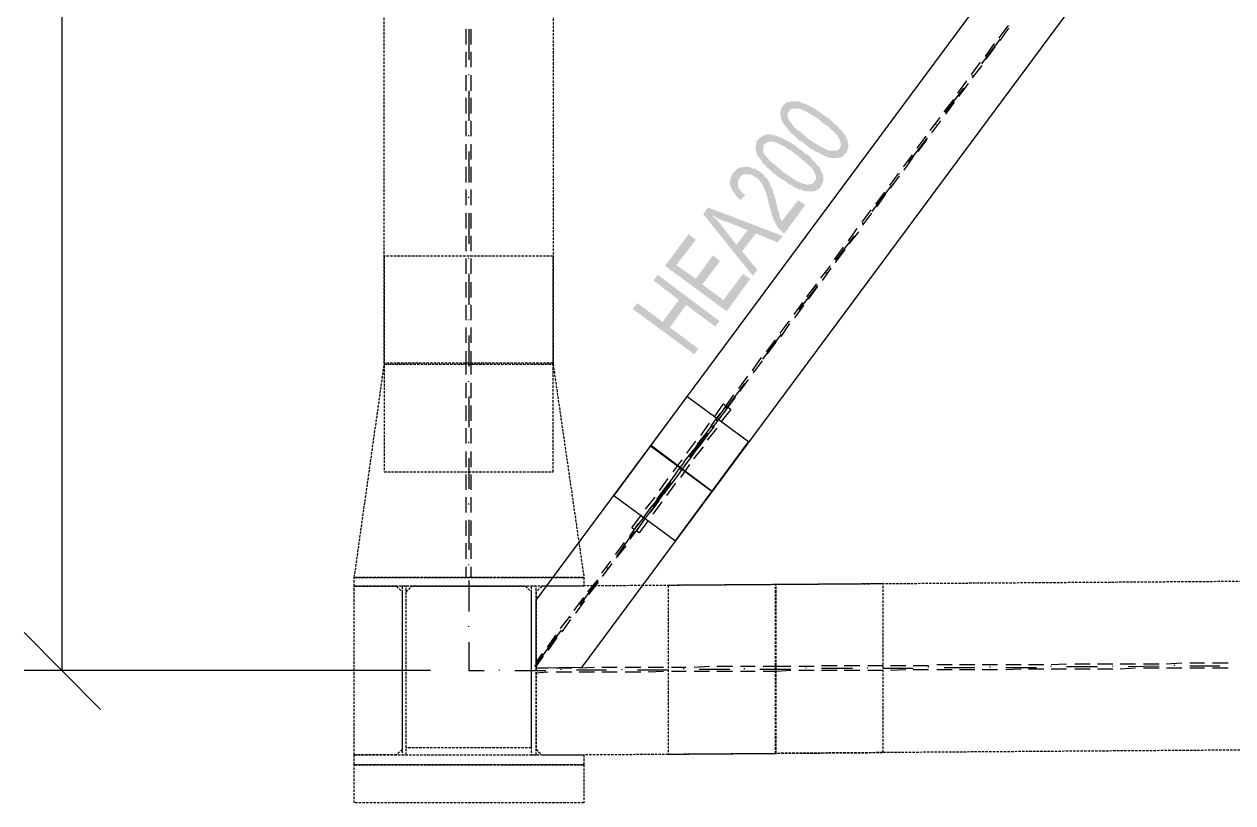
# Model space of a CAD drawing. Header units: metres. Extents: x 11 to 152679, y -40 to 137873.
# Drawn here: x 1929 to 5083, y 1410 to 3442 of the extents above; entities that cross this region are included whole.
import ezdxf

# ---------------------------------------------------------------- set-up
doc = ezdxf.new("R2010")
doc.units = ezdxf.units.M
doc.linetypes.add('HIDDEN', pattern=[9.525, 6.35, -3.175])
for name, color, linetype in [('CA3', 6, 'Continuous'), ('LAYER_1', 160, 'Continuous'), ('TR', 4, 'HIDDEN')]:
    doc.layers.add(name, color=color, linetype=linetype)

# ---------------------------------------------------------------- blocks, each defined once
blk = doc.blocks.new('CURVEPILONE')
at = {"layer": 'LAYER_1'}
for points in [[(-2458.2, 2190.3), (-2462.4, 2181.8), (-2462.4, 2177.6), (-2464.5, 2175.5), (-2464.5, 2167), (-2462.4, 2162.8), (-2462.4, 2156.4), (-2460.3, 2152.2), (-2441.2, 2177.6), (-2437, 2181.8), (-2434.9, 2184), (-2413.7, 2184), (-2409.5, 2181.8), (-2401, 2177.6), (-2392.5, 2173.4), (-2388.3, 2171.3), (-2382, 2167), (-2377.7, 2164.9), (-2365, 2156.4), (-2358.7, 2152.2), (-2358.7, 2150.1), (-2352.3, 2145.9), (-2339.6, 2137.4), (-2331.2, 2128.9), (-2322.7, 2120.5), (-2320.6, 2118.3), (-2314.2, 2112), (-2312.1, 2107.8), (-2312.1, 2105.6), (-2310, 2103.5), (-2307.9, 2099.3), (-2307.9, 2095.1), (-2305.8, 2090.8), (-2307.9, 2086.6), (-2307.9, 2082.4), (-2310, 2080.2), (-2326.9, 2054.8), (-2314.2, 2054.8), (-2310, 2057), (-2305.8, 2057), (-2301.5, 2059.1), (-2299.4, 2061.2), (-2297.3, 2065.4), (-2293.1, 2067.5), (-2291, 2071.8), (-2288.8, 2076), (-2288.8, 2080.2), (-2286.7, 2082.4), (-2286.7, 2090.8), (-2288.8, 2095.1), (-2288.8, 2101.4), (-2291, 2105.6), (-2293.1, 2109.9), (-2295.2, 2114.1), (-2299.4, 2118.3), (-2301.5, 2122.6), (-2305.8, 2126.8), (-2305.8, 2128.9), (-2310, 2131), (-2312.1, 2135.3), (-2316.3, 2139.5), (-2320.6, 2141.6), (-2324.8, 2145.9), (-2333.3, 2154.3), (-2337.5, 2158.5), (-2343.9, 2160.7), (-2348.1, 2164.9), (-2352.3, 2167), (-2356.6, 2171.3), (-2362.9, 2175.5), (-2367.2, 2177.6), (-2371.4, 2181.8), (-2375.6, 2184), (-2384.1, 2188.2), (-2392.5, 2192.4), (-2398.9, 2196.7), (-2403.1, 2196.7), (-2407.4, 2198.8), (-2413.7, 2200.9), (-2418, 2203), (-2437, 2203), (-2441.2, 2200.9), (-2445.5, 2200.9), (-2449.7, 2198.8), (-2451.8, 2196.7), (-2456, 2192.4)], [(-2460.3, 2152.2), (-2456, 2143.7), (-2451.8, 2139.5), (-2449.7, 2135.3), (-2445.5, 2131), (-2445.5, 2128.9), (-2441.2, 2126.8), (-2439.1, 2122.6), (-2434.9, 2118.3), (-2430.7, 2116.2), (-2418, 2103.5), (-2413.7, 2099.3), (-2407.4, 2097.2), (-2403.1, 2092.9), (-2398.9, 2090.8), (-2394.7, 2086.6), (-2388.3, 2082.4), (-2384.1, 2078.1), (-2377.7, 2076), (-2373.5, 2071.8), (-2367.2, 2069.7), (-2362.9, 2067.5), (-2358.7, 2065.4), (-2350.2, 2061.2), (-2341.7, 2057), (-2337.5, 2057), (-2333.3, 2054.8), (-2326.9, 2054.8), (-2310, 2080.2), (-2310, 2078.1), (-2314.2, 2076), (-2316.3, 2073.9), (-2339.6, 2073.9), (-2341.7, 2076), (-2350.2, 2080.2), (-2358.7, 2084.5), (-2362.9, 2086.6), (-2369.3, 2090.8), (-2373.5, 2092.9), (-2386.2, 2101.4), (-2392.5, 2105.6), (-2401, 2114.1), (-2407.4, 2118.3), (-2411.6, 2122.6), (-2418, 2126.8), (-2422.2, 2131), (-2426.4, 2133.2), (-2428.5, 2137.4), (-2432.8, 2141.6), (-2434.9, 2143.7), (-2437, 2148), (-2439.1, 2150.1), (-2445.5, 2162.8), (-2445.5, 2171.3), (-2443.4, 2173.4), (-2441.2, 2177.6)], [(-2521.7, 2101.4), (-2523.8, 2101.4), (-2525.9, 2099.3), (-2525.9, 2095.1), (-2528, 2090.8), (-2528, 2086.6), (-2530.1, 2082.4), (-2528, 2080.2), (-2528, 2073.9), (-2525.9, 2069.7), (-2525.9, 2065.4), (-2506.9, 2090.8), (-2504.7, 2090.8), (-2502.6, 2092.9), (-2500.5, 2095.1), (-2496.3, 2097.2), (-2481.4, 2097.2), (-2477.2, 2095.1), (-2475.1, 2095.1), (-2470.9, 2092.9), (-2462.4, 2088.7), (-2458.2, 2086.6), (-2451.8, 2084.5), (-2447.6, 2080.2), (-2441.2, 2076), (-2437, 2073.9), (-2430.7, 2069.7), (-2424.3, 2063.3), (-2422.2, 2063.3), (-2415.8, 2059.1), (-2411.6, 2054.8), (-2405.3, 2048.5), (-2401, 2046.4), (-2392.5, 2037.9), (-2388.3, 2033.7), (-2384.1, 2031.6), (-2382, 2027.3), (-2379.9, 2025.2), (-2377.7, 2021), (-2375.6, 2018.9), (-2375.6, 2016.7), (-2373.5, 2012.5), (-2371.4, 2008.3), (-2371.4, 1999.8), (-2373.5, 1995.6), (-2375.6, 1993.5), (-2390.4, 1968.1), (-2373.5, 1968.1), (-2371.4, 1970.2), (-2367.2, 1972.3), (-2365, 1974.4), (-2360.8, 1976.5), (-2358.7, 1980.8), (-2354.4, 1989.2), (-2352.3, 1991.3), (-2352.3, 2010.4), (-2354.4, 2014.6), (-2358.7, 2023.1), (-2360.8, 2027.3), (-2362.9, 2031.6), (-2367.2, 2035.8), (-2371.4, 2040), (-2371.4, 2042.1), (-2375.6, 2044.3), (-2377.7, 2048.5), (-2382, 2050.6), (-2384.1, 2054.8), (-2392.5, 2063.3), (-2398.9, 2065.4), (-2403.1, 2069.7), (-2407.4, 2073.9), (-2413.7, 2078.1), (-2415.8, 2080.2), (-2422.2, 2084.5), (-2426.4, 2088.7), (-2432.8, 2090.8), (-2437, 2095.1), (-2445.5, 2099.3), (-2453.9, 2103.5), (-2462.4, 2107.8), (-2468.8, 2109.9), (-2473, 2112), (-2477.2, 2114.1), (-2481.4, 2114.1), (-2487.8, 2116.2), (-2500.5, 2116.2), (-2504.7, 2114.1), (-2506.9, 2114.1), (-2511.1, 2112), (-2513.2, 2109.9), (-2517.4, 2107.8), (-2519.6, 2105.6)], [(-2525.9, 2065.4), (-2523.8, 2061.2), (-2519.6, 2057), (-2517.4, 2052.7), (-2513.2, 2048.5), (-2511.1, 2042.1), (-2509, 2042.1), (-2506.9, 2037.9), (-2502.6, 2035.8), (-2500.5, 2031.6), (-2496.3, 2027.3), (-2492, 2025.2), (-2483.6, 2016.7), (-2477.2, 2012.5), (-2473, 2008.3), (-2466.6, 2004), (-2464.5, 2001.9), (-2458.2, 1997.7), (-2453.9, 1995.6), (-2447.6, 1991.3), (-2443.4, 1987.1), (-2437, 1985), (-2432.8, 1982.9), (-2428.5, 1978.6), (-2422.2, 1976.5), (-2418, 1974.4), (-2413.7, 1972.3), (-2409.5, 1972.3), (-2401, 1968.1), (-2390.4, 1968.1), (-2375.6, 1993.5), (-2375.6, 1991.3), (-2377.7, 1989.2), (-2382, 1987.1), (-2386.2, 1987.1), (-2390.4, 1985), (-2394.7, 1985), (-2398.9, 1987.1), (-2403.1, 1987.1), (-2407.4, 1989.2), (-2411.6, 1989.2), (-2413.7, 1991.3), (-2418, 1993.5), (-2424.3, 1995.6), (-2428.5, 1999.8), (-2432.8, 2001.9), (-2439.1, 2006.2), (-2445.5, 2010.4), (-2451.8, 2014.6), (-2458.2, 2018.9), (-2460.3, 2021), (-2466.6, 2027.3), (-2473, 2031.6), (-2481.4, 2040), (-2485.7, 2042.1), (-2489.9, 2046.4), (-2494.1, 2050.6), (-2496.3, 2054.8), (-2500.5, 2057), (-2502.6, 2061.2), (-2504.7, 2063.3), (-2506.9, 2065.4), (-2509, 2071.8), (-2509, 2086.6), (-2506.9, 2090.8)], [(-2587.3, 2016.7), (-2589.4, 2012.5), (-2591.5, 2008.3), (-2593.6, 2004), (-2593.6, 2001.9), (-2595.8, 1997.7), (-2595.8, 1985), (-2593.6, 1980.8), (-2593.6, 1978.6), (-2591.5, 1974.4), (-2589.4, 1970.2), (-2587.3, 1965.9), (-2583.1, 1961.7), (-2580.9, 1957.5), (-2576.7, 1953.2), (-2568.2, 1944.8), (-2555.5, 1957.5), (-2559.8, 1961.7), (-2564, 1963.8), (-2566.1, 1968.1), (-2570.3, 1972.3), (-2572.5, 1976.5), (-2574.6, 1980.8), (-2574.6, 1995.6), (-2572.5, 1999.8), (-2570.3, 2004), (-2549.2, 2031.6), (-2564, 2031.6), (-2568.2, 2029.4), (-2570.3, 2029.4), (-2578.8, 2025.2), (-2580.9, 2023.1), (-2583.1, 2018.9)], [(-2549.2, 2031.6), (-2570.3, 2004), (-2564, 2010.4), (-2559.8, 2012.5), (-2547.1, 2012.5), (-2540.7, 2010.4), (-2536.5, 2010.4), (-2532.2, 2006.2), (-2523.8, 2001.9), (-2519.6, 1997.7), (-2517.4, 1993.5), (-2513.2, 1989.2), (-2506.9, 1976.5), (-2504.7, 1974.4), (-2504.7, 1970.2), (-2502.6, 1965.9), (-2500.5, 1961.7), (-2500.5, 1957.5), (-2498.4, 1953.2), (-2496.3, 1946.9), (-2496.3, 1942.7), (-2492, 1929.9), (-2492, 1925.7), (-2489.9, 1919.4), (-2487.8, 1915.1), (-2487.8, 1910.9), (-2485.7, 1904.6), (-2483.6, 1900.3), (-2483.6, 1898.2), (-2470.9, 1872.8), (-2462.4, 1864.3), (-2458.2, 1860.1), (-2453.9, 1858), (-2398.9, 1932.1), (-2418, 1944.8), (-2460.3, 1889.7), (-2464.5, 1898.2), (-2466.6, 1904.6), (-2466.6, 1908.8), (-2468.8, 1913), (-2468.8, 1917.3), (-2470.9, 1921.5), (-2473, 1927.8), (-2473, 1934.2), (-2475.1, 1936.3), (-2475.1, 1942.7), (-2477.2, 1946.9), (-2479.3, 1953.2), (-2479.3, 1957.5), (-2481.4, 1961.7), (-2483.6, 1965.9), (-2483.6, 1970.2), (-2485.7, 1974.4), (-2485.7, 1976.5), (-2487.8, 1978.6), (-2489.9, 1982.9), (-2492, 1989.2), (-2498.4, 2001.9), (-2500.5, 2001.9), (-2504.7, 2006.2), (-2506.9, 2010.4), (-2511.1, 2014.6), (-2515.3, 2016.7), (-2517.4, 2018.9), (-2525.9, 2023.1), (-2530.1, 2027.3), (-2536.5, 2027.3), (-2545, 2031.6)], [(-2652.9, 1925.7), (-2665.6, 1908.8), (-2536.5, 1747.9), (-2523.8, 1762.7), (-2564, 1811.4), (-2528, 1858), (-2578.8, 1828.4), (-2614.8, 1874.9), (-2616.9, 1877), (-2619, 1881.3), (-2623.3, 1885.5), (-2627.5, 1889.7), (-2629.6, 1894), (-2633.8, 1896.1), (-2642.3, 1904.6)], [(-2652.9, 1925.7), (-2642.3, 1904.6), (-2629.6, 1898.2), (-2625.4, 1896.1), (-2619, 1894), (-2614.8, 1891.9), (-2602.1, 1887.6), (-2549.2, 1866.5), (-2578.8, 1828.4), (-2528, 1858), (-2470.9, 1834.7), (-2458.2, 1851.6)], [(-2703.7, 1855.9), (-2765.1, 1773.3), (-2604.2, 1654.8), (-2542.8, 1739.5), (-2561.9, 1752.2), (-2612.7, 1684.4), (-2667.7, 1724.6), (-2621.2, 1786), (-2640.2, 1800.8), (-2684.7, 1739.5), (-2735.5, 1775.4), (-2684.7, 1841)], [(-2784.1, 1750), (-2794.7, 1735.2), (-2729.1, 1684.4), (-2771.4, 1627.3), (-2710, 1671.7), (-2633.8, 1614.6), (-2623.3, 1629.4)], [(-2837.1, 1676), (-2849.7, 1661.1), (-2688.9, 1542.6), (-2678.3, 1557.4), (-2752.4, 1612.4), (-2710, 1671.7), (-2771.4, 1627.3)]]:
    blk.add_hatch(color=7, dxfattribs=at).paths.add_polyline_path(points, is_closed=False)
at = {"layer": 'CA3'}
blk.add_lwpolyline([(-3101.6, 901.3), (-1632.7, 2882.4), (-1471.8, 2763.9), (-2983.1, 725.6), (-3101.6, 723.5)], close=True, dxfattribs=at)
at = {"layer": 'LAYER_1', "color": 7}
for p, q in [((-4337.8, 717.1), (-4337.8, 5107.1)), ((-1893, 2368.1), (-1869.7, 2399.9)), ((-1867.6, 2397.7), (-1867.6, 2399.9)), ((-3283.7, 2351.2), (-3283.7, 2391.4)), ((-3277.3, 2391.4), (-3277.3, 2311)), ((-3271, 2351.2), (-3271, 2391.4)), ((-1890.9, 2366), (-1939.6, 2300.4)), ((-1890.9, 2361.8), (-1867.6, 2393.5)), ((-1929, 2319.4), (-1905.7, 2353.3)), ((-1926.9, 2313.1), (-1903.6, 2344.8)), ((-3283.7, 2291.9), (-3283.7, 2332.1)), ((-3271, 2291.9), (-3271, 2332.1)), ((-1965, 2272.9), (-1941.7, 2304.6)), ((-3283.7, 2230.5), (-3283.7, 2270.7)), ((-3277.3, 2270.7), (-3277.3, 2272.9)), ((-3271, 2230.5), (-3271, 2270.7)), ((-1962.9, 2264.4), (-1937.5, 2296.1)), ((-1962.9, 2268.6), (-1962.9, 2270.7)), ((-2001, 2224.2), (-1977.7, 2255.9)), ((-1998.8, 2215.7), (-1973.5, 2249.6)), ((-3283.7, 2171.3), (-3283.7, 2211.5)), ((-3277.3, 2230.5), (-3277.3, 2152.2)), ((-3271, 2171.3), (-3271, 2211.5)), ((-1986.2, 2236.9), (-2034.8, 2173.4)), ((-2036.9, 2175.5), (-2011.6, 2207.2)), ((-2032.7, 2169.1), (-2009.4, 2200.9)), ((-3283.7, 2112), (-3283.7, 2152.2)), ((-3271, 2112), (-3271, 2152.2)), ((-2072.9, 2126.8), (-2047.5, 2160.7)), ((-2068.7, 2120.5), (-2045.4, 2152.2)), ((-3277.3, 2112), (-3277.3, 2114.1)), ((-2058.1, 2141.6), (-2058.1, 2143.7)), ((-3283.7, 2050.6), (-3283.7, 2090.8)), ((-3271, 2050.6), (-3271, 2090.8)), ((-2081.4, 2107.8), (-2130.1, 2044.3)), ((-2106.8, 2080.2), (-2083.5, 2112)), ((-2104.7, 2071.8), (-2081.4, 2103.5)), ((-3277.3, 2071.8), (-3277.3, 1991.3)), ((-2142.8, 2031.6), (-2119.5, 2063.3)), ((-2140.7, 2023.1), (-2117.4, 2057)), ((-3283.7, 1991.3), (-3283.7, 2031.6)), ((-3271, 1991.3), (-3271, 2031.6)), ((-2178.8, 1982.9), (-2155.5, 2014.6)), ((-2176.6, 1976.5), (-2153.4, 2008.3)), ((-2153.4, 2012.5), (-2153.4, 2014.6)), ((-3283.7, 1932.1), (-3283.7, 1972.3)), ((-3271, 1932.1), (-3271, 1972.3)), ((-2176.6, 1980.8), (-2225.3, 1915.1)), ((-2214.7, 1934.2), (-2191.5, 1965.9)), ((-2212.6, 1927.8), (-2189.4, 1959.6)), ((-3277.3, 1951.1), (-3277.3, 1953.2)), ((-3283.7, 1870.7), (-3283.7, 1910.9)), ((-3277.3, 1910.9), (-3277.3, 1830.5)), ((-3271, 1870.7), (-3271, 1910.9)), ((-2250.7, 1887.6), (-2227.5, 1919.4)), ((-2248.6, 1879.2), (-2225.3, 1910.9)), ((-2286.7, 1838.9), (-2263.4, 1870.7)), ((-2284.6, 1830.5), (-2259.2, 1862.2)), ((-2248.6, 1883.4), (-2248.6, 1885.5)), ((-3283.7, 1811.4), (-3283.7, 1851.6)), ((-3271, 1811.4), (-3271, 1851.6)), ((-2271.9, 1851.6), (-2320.6, 1788.1)), ((-2322.7, 1790.3), (-2299.4, 1822)), ((-2320.6, 1781.8), (-2295.2, 1815.7)), ((-3283.7, 1752.2), (-3283.7, 1792.4)), ((-3277.3, 1792.4), (-3277.3, 1794.5)), ((-3271, 1752.2), (-3271, 1792.4)), ((-2358.7, 1741.6), (-2333.3, 1773.3)), ((-2354.4, 1735.2), (-2331.2, 1767)), ((-3277.3, 1752.2), (-3277.3, 1671.7)), ((-2343.9, 1754.3), (-2343.9, 1756.4)), ((-3283.7, 1690.8), (-3283.7, 1731)), ((-3271, 1690.8), (-3271, 1731)), ((-2367.2, 1722.5), (-2415.8, 1659)), ((-2394.7, 1692.9), (-2369.3, 1726.8)), ((-2390.4, 1686.5), (-2367.2, 1718.3)), ((-3283.7, 1631.5), (-3283.7, 1671.7)), ((-3271, 1631.5), (-3271, 1671.7)), ((-2428.5, 1646.3), (-2405.3, 1678.1)), ((-2426.4, 1637.9), (-2403.1, 1669.6)), ((-3283.7, 1572.2), (-3283.7, 1612.4)), ((-3277.3, 1631.5), (-3277.3, 1633.6)), ((-3271, 1572.2), (-3271, 1612.4)), ((-2464.5, 1597.6), (-2441.2, 1629.4)), ((-2462.4, 1589.2), (-2439.1, 1623)), ((-2439.1, 1627.3), (-2439.1, 1629.4)), ((-3277.3, 1591.3), (-3277.3, 1510.9)), ((-2462.4, 1595.5), (-2511.1, 1529.9)), ((-2500.5, 1549), (-2477.2, 1580.7)), ((-3283.7, 1519.3), (-3283.7, 1551.1)), ((-3271, 1519.3), (-3271, 1551.1)), ((-2498.4, 1542.6), (-2475.1, 1574.4)), ((-3283.7, 1489.7), (-3283.7, 1517.2)), ((-3271, 1489.7), (-3271, 1517.2)), ((-2536.5, 1500.3), (-2513.2, 1534.1)), ((-2534.4, 1493.9), (-2511.1, 1525.7)), ((-2572.5, 1453.7), (-2549.2, 1485.5)), ((-2534.4, 1498.2), (-2534.4, 1500.3)), ((-3283.7, 1428.3), (-3283.7, 1468.5)), ((-3277.3, 1470.6), (-3277.3, 1472.8)), ((-3271, 1428.3), (-3271, 1468.5)), ((-2557.7, 1466.4), (-2606.3, 1400.8)), ((-2570.3, 1445.2), (-2547.1, 1477)), ((-3277.3, 1432.5), (-3277.3, 1352.1)), ((-2608.5, 1405), (-2585.2, 1436.8)), ((-2606.3, 1396.6), (-2580.9, 1430.4)), ((-3283.7, 1369), (-3283.7, 1409.3)), ((-3271, 1369), (-3271, 1409.3)), ((-2644.4, 1356.3), (-2621.2, 1388.1)), ((-2671.9, 1330.9), (-2648.7, 1362.7)), ((-2642.3, 1358.5), (-2665.6, 1326.7)), ((-2642.3, 1350), (-2616.9, 1381.7)), ((-2629.6, 1369), (-2629.6, 1371.2)), ((-3283.7, 1309.8), (-3283.7, 1350)), ((-3271, 1309.8), (-3271, 1350)), ((-2655, 1337.3), (-2701.6, 1273.8)), ((-2680.4, 1307.7), (-2655, 1339.4)), ((-2676.2, 1301.3), (-2652.9, 1333.1)), ((-2661.4, 1322.5), (-2636, 1354.2)), ((-2629.6, 1350), (-2655, 1318.2)), ((-3277.3, 1311.9), (-3277.3, 1314)), ((-2707.9, 1284.4), (-2684.7, 1316.1)), ((-2678.3, 1309.8), (-2701.6, 1278)), ((-2697.4, 1273.8), (-2671.9, 1307.7)), ((-2665.6, 1301.3), (-2691, 1269.6)), ((-3283.7, 1248.4), (-3283.7, 1288.6)), ((-3277.3, 1271.7), (-3277.3, 1191.2)), ((-3271, 1248.4), (-3271, 1288.6)), ((-2743.9, 1235.7), (-2720.6, 1267.4)), ((-2714.3, 1263.2), (-2737.6, 1231.5)), ((-2716.4, 1261.1), (-2691, 1292.8)), ((-2712.2, 1252.6), (-2688.9, 1284.4)), ((-2750.3, 1212.4), (-2727, 1244.2)), ((-2748.2, 1203.9), (-2724.9, 1235.7)), ((-2731.2, 1227.2), (-2707.9, 1259)), ((-2701.6, 1254.7), (-2724.9, 1220.9)), ((-2724.9, 1242), (-2724.9, 1244.2)), ((-3283.7, 1189.1), (-3283.7, 1229.3)), ((-3271, 1189.1), (-3271, 1229.3)), ((-2750.3, 1208.2), (-2796.8, 1144.7)), ((-2779.9, 1187), (-2756.6, 1218.8)), ((-2750.3, 1214.5), (-2773.5, 1182.8)), ((-2767.2, 1178.5), (-2743.9, 1210.3)), ((-2737.6, 1206), (-2760.9, 1174.3)), ((-3283.7, 1129.9), (-3283.7, 1170.1)), ((-3271, 1129.9), (-3271, 1170.1)), ((-2815.9, 1138.3), (-2790.5, 1170.1)), ((-2786.3, 1163.7), (-2763, 1195.5)), ((-2784.1, 1157.4), (-2760.9, 1189.1)), ((-3277.3, 1151), (-3277.3, 1153.1)), ((-2822.2, 1115), (-2798.9, 1146.8)), ((-2820.1, 1108.7), (-2796.8, 1140.4)), ((-2784.1, 1165.8), (-2809.5, 1134.1)), ((-2803.2, 1129.9), (-2779.9, 1161.6)), ((-2773.5, 1157.4), (-2796.8, 1125.6)), ((-3283.7, 1068.5), (-3283.7, 1108.7)), ((-3277.3, 1110.8), (-3277.3, 1032.5)), ((-3271, 1068.5), (-3271, 1108.7)), ((-2851.9, 1089.6), (-2826.5, 1123.5)), ((-2839.2, 1081.2), (-2815.9, 1115)), ((-2820.1, 1112.9), (-2820.1, 1115)), ((-2845.5, 1081.2), (-2892.1, 1015.6)), ((-2858.2, 1066.4), (-2834.9, 1100.2)), ((-2856.1, 1060), (-2832.8, 1091.8)), ((-3283.7, 1009.2), (-3283.7, 1049.4)), ((-3271, 1009.2), (-3271, 1049.4)), ((-2894.2, 1019.8), (-2870.9, 1051.5)), ((-2892.1, 1011.3), (-2866.7, 1043.1)), ((-3283.7, 960.5), (-3283.7, 988)), ((-3277.3, 992.3), (-3277.3, 994.4)), ((-3271, 960.5), (-3271, 988)), ((-2930.2, 971.1), (-2906.9, 1002.9)), ((-2928.1, 962.6), (-2902.7, 996.5)), ((-2915.4, 983.8), (-2915.4, 985.9)), ((-3277.3, 952.1), (-3277.3, 871.6)), ((-2940.8, 952.1), (-2987.3, 888.5)), ((-2966.2, 922.4), (-2940.8, 954.2)), ((-2964.1, 916.1), (-2938.7, 947.8)), ((-3002.2, 873.7), (-2976.7, 907.6)), ((-2997.9, 867.4), (-2974.6, 899.1)), ((-3038.1, 827.2), (-3012.7, 858.9)), ((-3010.6, 854.7), (-3010.6, 856.8)), ((-3277.3, 831.4), (-3277.3, 833.5)), ((-3036, 822.9), (-3105.9, 727.7)), ((-3033.9, 818.7), (-3010.6, 850.5)), ((-4437.2, 816.6), (-4238.3, 615.5)), ((-3277.3, 791.2), (-3277.3, 717.1)), ((-3072, 778.5), (-3048.7, 810.2)), ((-3069.9, 770), (-3046.6, 803.9)), ((-3101.6, 738.3), (-3084.7, 761.6)), ((-3101.6, 727.7), (-3082.6, 755.2)), ((-2949.2, 725.6), (-2989.4, 723.5)), ((-2890, 725.6), (-2930.2, 725.6)), ((-2828.6, 725.6), (-2868.8, 725.6)), ((-2769.3, 725.6), (-2809.5, 725.6)), ((-2710, 725.6), (-2748.2, 725.6)), ((-2648.7, 727.7), (-2688.9, 725.6)), ((-2589.4, 727.7), (-2629.6, 727.7)), ((-2530.1, 727.7), (-2568.2, 727.7)), ((-2477.2, 727.7), (-2509, 727.7)), ((-2437, 727.7), (-2475.1, 727.7)), ((-2375.6, 727.7), (-2415.8, 727.7)), ((-2396.8, 723.5), (-2396.8, 725.6)), ((-2316.3, 729.8), (-2356.6, 729.8)), ((-2257.1, 729.8), (-2297.3, 729.8)), ((-2195.7, 729.8), (-2235.9, 729.8)), ((-2235.9, 723.5), (-2235.9, 725.6)), ((-2136.4, 729.8), (-2176.6, 729.8)), ((-2077.2, 729.8), (-2117.4, 729.8)), ((-2077.2, 725.6), (-2077.2, 727.7)), ((-2015.8, 731.9), (-2056, 731.9)), ((-2036.9, 725.6), (-1956.5, 725.6)), ((-1956.5, 731.9), (-1996.7, 731.9)), ((-1897.2, 731.9), (-1937.5, 731.9)), ((-1916.3, 725.6), (-1916.3, 727.7)), ((-1835.9, 731.9), (-1876.1, 731.9)), ((-1876.1, 725.6), (-1795.7, 725.6)), ((-1776.6, 731.9), (-1816.8, 731.9)), ((-1717.3, 734), (-1757.5, 731.9)), ((-1757.5, 727.7), (-1757.5, 729.8)), ((-1717.3, 727.7), (-1636.9, 727.7)), ((-1656, 734), (-1696.2, 734)), ((-1596.7, 734), (-1636.9, 734)), ((-1596.7, 727.7), (-1596.7, 729.8)), ((-1537.4, 734), (-1577.6, 734)), ((-1556.5, 727.7), (-1476, 729.8)), ((-1476, 734), (-1516.3, 734)), ((-1416.8, 736.2), (-1457, 734)), ((-1435.8, 729.8), (-1435.8, 731.9)), ((-1357.5, 736.2), (-1395.6, 736.2)), ((-1395.6, 729.8), (-1317.3, 729.8)), ((-1296.1, 736.2), (-1336.3, 736.2)), ((-3376.8, 717.1), (-4437.2, 717.1)), ((-3277.3, 717.1), (-3237.1, 717.1)), ((-3196.9, 717.1), (-3196.9, 719.2)), ((-3156.7, 717.1), (-3076.2, 717.1)), ((-3069.9, 723.5), (-3101.6, 723.5)), ((-3069.9, 712.9), (-3101.6, 710.8)), ((-3008.5, 723.5), (-3048.7, 723.5)), ((-3008.5, 712.9), (-3048.7, 712.9)), ((-3036, 719.2), (-3036, 721.3)), ((-2995.8, 719.2), (-2917.5, 719.2)), ((-2949.2, 712.9), (-2989.4, 712.9)), ((-2890, 712.9), (-2930.2, 712.9)), ((-2877.3, 719.2), (-2877.3, 721.3)), ((-2828.6, 712.9), (-2868.8, 712.9)), ((-2837.1, 719.2), (-2756.6, 719.2)), ((-2769.3, 715), (-2809.5, 712.9)), ((-2710, 715), (-2748.2, 715)), ((-2716.4, 721.3), (-2716.4, 723.5)), ((-2648.7, 715), (-2688.9, 715)), ((-2676.2, 721.3), (-2595.8, 721.3)), ((-2589.4, 715), (-2629.6, 715)), ((-2530.1, 715), (-2568.2, 715)), ((-2557.7, 721.3), (-2557.7, 723.5)), ((-2517.4, 721.3), (-2437, 721.3)), ((-2477.2, 715), (-2509, 715)), ((-2437, 717.1), (-2475.1, 715)), ((-2375.6, 717.1), (-2415.8, 717.1)), ((-2356.6, 723.5), (-2276.1, 723.5)), ((-2316.3, 717.1), (-2356.6, 717.1)), ((-2257.1, 717.1), (-2297.3, 717.1)), ((-2195.7, 717.1), (-2235.9, 717.1)), ((-2195.7, 723.5), (-2117.4, 723.5)), ((-2136.4, 719.2), (-2176.6, 717.1)), ((-2077.2, 719.2), (-2117.4, 719.2)), ((-2015.8, 719.2), (-2056, 719.2)), ((-1956.5, 719.2), (-1996.7, 719.2)), ((-1897.2, 719.2), (-1937.5, 719.2)), ((-1835.9, 721.3), (-1876.1, 719.2)), ((-1776.6, 721.3), (-1816.8, 721.3)), ((-1717.3, 721.3), (-1757.5, 721.3)), ((-1656, 721.3), (-1696.2, 721.3)), ((-1596.7, 721.3), (-1636.9, 721.3)), ((-1537.4, 723.5), (-1577.6, 721.3)), ((-1476, 723.5), (-1516.3, 723.5)), ((-1416.8, 723.5), (-1457, 723.5)), ((-1357.5, 723.5), (-1395.6, 723.5)), ((-1296.1, 723.5), (-1336.3, 723.5))]:
    blk.add_line(p, q, dxfattribs=at)
blk.add_lwpolyline([(-2898.4, 1174.3), (-2737.6, 1055.8), (-2547.1, 1314), (-2707.9, 1432.5)], close=True, dxfattribs=at)
for points in [[(-2636, 1379.6), (-2612.7, 1413.5), (-2606.3, 1407.1), (-2629.6, 1375.4)], [(-2625.4, 1371.2), (-2600, 1405), (-2593.6, 1398.7), (-2619, 1366.9)], [(-2803.2, 1303.4), (-2642.3, 1184.9), (-2803.2, 1305.5)], [(-2820.1, 1117.2), (-2845.5, 1085.4), (-2851.9, 1089.6)], [(-2809.5, 1108.7), (-2832.8, 1076.9), (-2839.2, 1081.2)]]:
    blk.add_lwpolyline(points, dxfattribs=at)
at = {"layer": 'TR'}
for p, q in [((4721.6, 990.2), (-2475.1, 941.5)), ((-2475.1, 501.2), (-2475.1, 941.5)), ((4725.8, 552), (-2475.1, 501.2))]:
    blk.add_line(p, q, dxfattribs=at)
for points in [[(-3497.5, 1519.3), (-3497.5, 4304.9), (-3057.2, 4304.9), (-3057.2, 1519.3)], [(-3497.5, 1798.7), (-3497.5, 1235.7), (-3057.2, 1235.7), (-3057.2, 1798.7)], [(-3497.5, 1517.2), (-3057.2, 1517.2), (-2976.7, 960.5), (-3575.8, 960.5)], [(-3575.8, 937.2), (-3575.8, 960.5), (-2976.7, 960.5), (-2976.7, 937.2)], [(-3575.8, 937.2), (-3465.7, 937.2), (-3450.9, 922.4), (-3450.9, 511.8), (-3465.7, 497), (-3575.8, 497)], [(-3450.9, 937.2), (-3450.9, 497), (-3440.3, 497), (-3440.3, 937.2)], [(-3425.5, 937.2), (-3129.1, 937.2), (-3114.3, 922.4), (-3114.3, 516), (-3440.3, 516), (-3440.3, 922.4)], [(-3114.3, 937.2), (-3114.3, 497), (-3101.6, 497), (-3101.6, 937.2)], [(-2477.2, 941.5), (-3086.8, 937.2), (-3101.6, 922.4), (-3101.6, 511.8), (-3086.8, 497), (-2477.2, 501.2)], [(-2756.6, 499.1), (-2195.7, 503.3), (-2195.7, 943.6), (-2756.6, 939.4)], [(-3575.8, 471.6), (-3575.8, 497), (-2976.7, 497), (-2976.7, 471.6)], [(-3575.8, 372.1), (-3575.8, 471.6), (-2976.7, 471.6), (-2976.7, 372.1)]]:
    blk.add_lwpolyline(points, close=True, dxfattribs=at)

msp = doc.modelspace()

# ---------------------------------------------------------------- block references
msp.add_blockref('CURVEPILONE', (6366.3159, 1037.9028))

doc.saveas('drawing.dxf')
